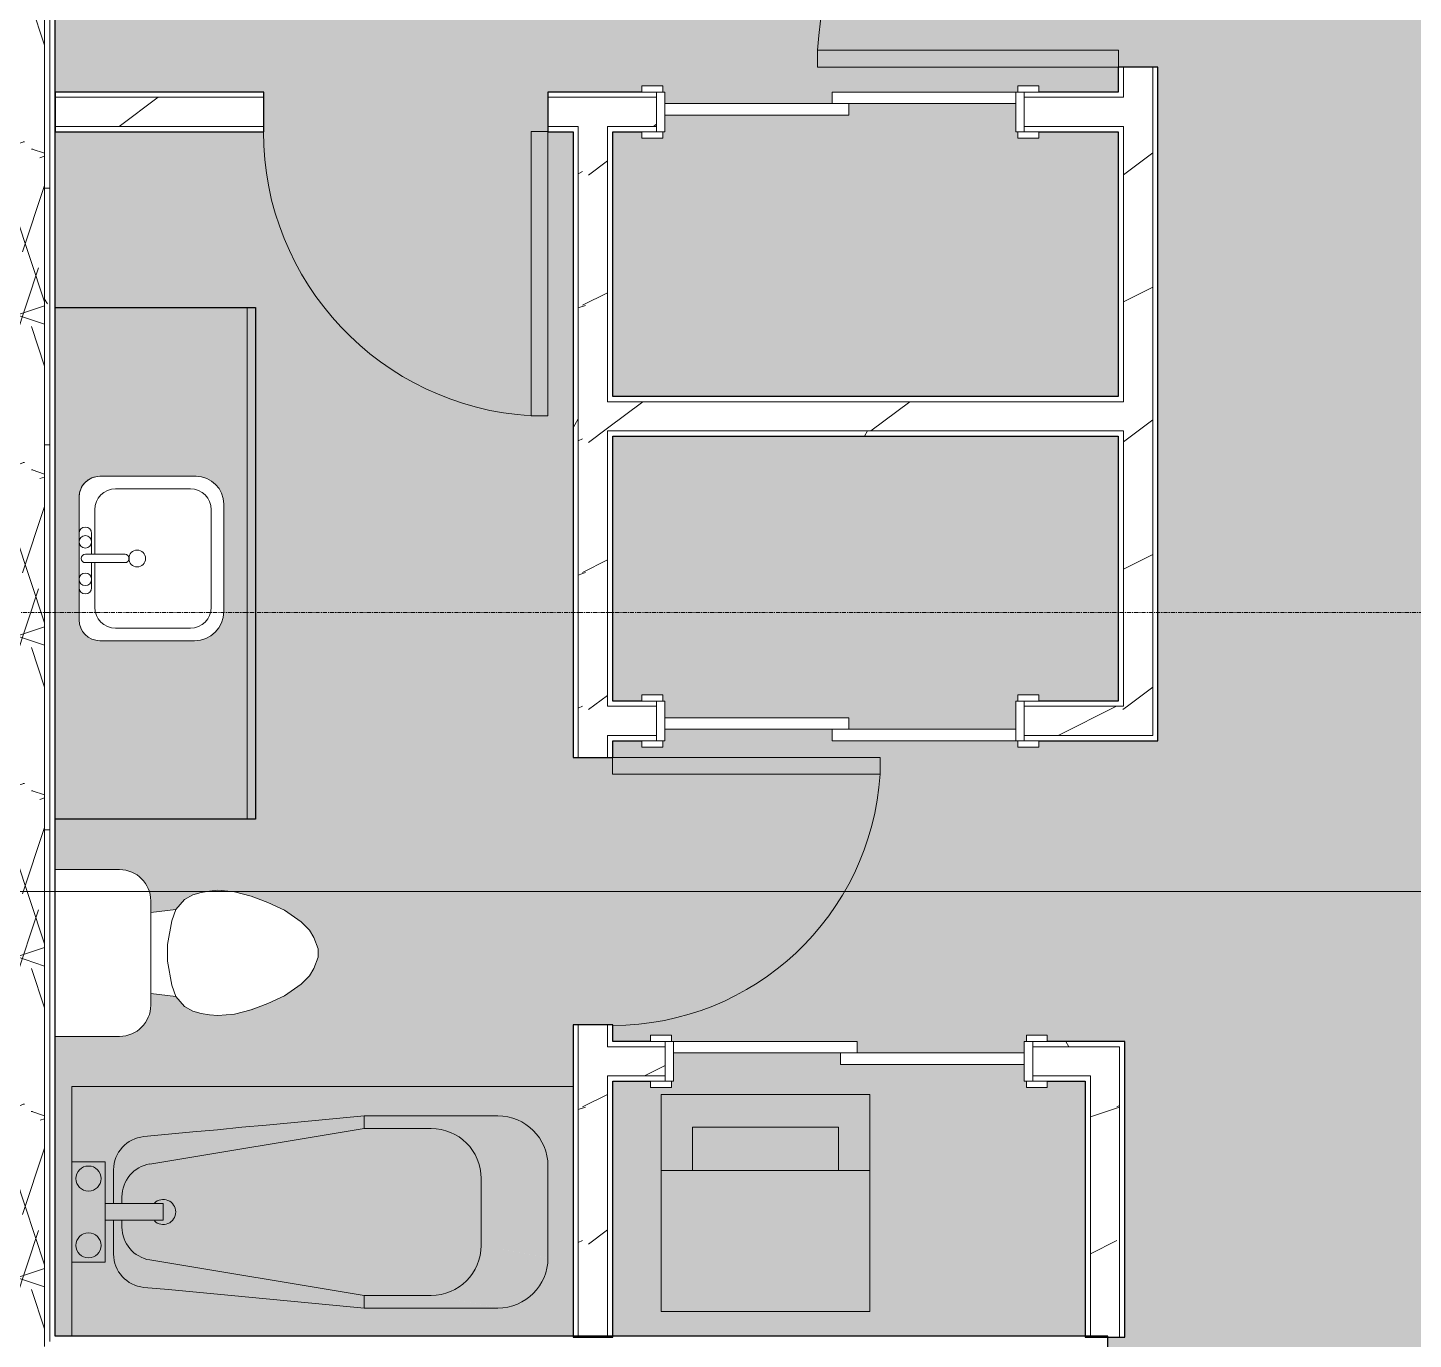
# Model space of a CAD drawing. Header units: inches. Extents: x -4414 to -113, y 9396 to 12816.
# Drawn here: x -3425.4 to -3259.5, y 11781.6 to 11938.6 of the extents above; entities that cross this region are included whole.
import ezdxf

# ---------------------------------------------------------------- set-up
doc = ezdxf.new("R2010")
doc.units = ezdxf.units.IN
doc.header["$MEASUREMENT"] = 0
doc.linetypes.add('Grid Line 1_2_', pattern=[0.875, 0.5, -0.125, 0.125, -0.125])
for name, color, linetype, lineweight in [('0-1', 7, 'Continuous', 5), ('0-2', 7, 'Continuous', 9), ('A-AREA-PATT-4', 41, 'Continuous', 9), ('A-DOOR-1', 7, 'Continuous', 9), ('A-DOOR-2', 90, 'Continuous', 13), ('A-DOOR-FRAM-1', 90, 'Continuous', 13), ('A-WALL', 113, 'Continuous', 9), ('A-WALL-3', 250, 'Continuous', 25), ('A-WALL-4', 7, 'Continuous', 9), ('A-WALL-PATT-1', 8, 'Continuous', 9), ('A-WALL-PATT-2', 7, 'Continuous', 9), ('A-WALL-PATT-3', 111, 'Continuous', 9), ('G-ANNO-SYMB', 111, 'Continuous', 9), ('I-WALL-1', 2, 'Continuous', 25), ('P-SANR-FIXT-1', 7, 'Continuous', 9), ('P-SANR-FIXT-2', 8, 'Continuous', 9), ('P-SANR-FIXT-3', 9, 'Continuous', 9), ('Q-CASE-1', 9, 'Continuous', 9), ('Q-CASE-2', 250, 'Continuous', 25), ('Q-CASE-3', 7, 'Continuous', 9), ('S-GRID-1', 1, 'Grid Line 1_2_', 9)]:
    doc.layers.add(name, color=color, linetype=linetype, lineweight=lineweight)
pattern_1 = [(0, (0, 0), (61.44, 15.36), [2.534, -43.546, 2.534, -43.546, -245.76]), (0, (0, 0), (61.44, 15.36), [-92.16, 2.534, -89.626, 2.534, -43.546, -107.52]), (0, (0, 0), (61.44, 15.36), [-230.4, 2.534, -28.186, 2.534, -74.266]), (120, (23.04, 7.68), (-44.02215, 45.5286), [2.534, -43.546, 2.534, -43.546, -245.76]), (120, (23.04, 7.68), (-44.02215, 45.5286), [-92.16, 2.534, -89.626, 2.534, -43.546, -107.52]), (120, (23.04, 7.68), (-44.02215, 45.5286), [-230.4, 2.534, -28.186, 2.534, -74.266]), (240, (30.72, 38.4), (-17.41785, -60.8886), [2.534, -43.546, 2.534, -43.546, -245.76]), (240, (30.72, 38.4), (-17.41785, -60.8886), [-92.16, 2.534, -89.626, 2.534, -43.546, -107.52]), (240, (30.72, 38.4), (-17.41785, -60.8886), [-230.4, 2.534, -28.186, 2.534, -74.266])]
pattern_2 = [(216.87, (12.795, 31.987), (95.9612857, 63.9749714), [15.994, -143.942]), (206.565, (31.987, 22.391), (-31.986981, -31.986924), [35.763, -35.763]), (198.435, (31.987, 6.397), (-63.974746, -31.987128), [20.231, -80.922])]

# ---------------------------------------------------------------- blocks, each defined once
blk = doc.blocks.new('Single-Flush - 32_ x 84_-1372863-FLOOR PLAN - 2ND FLOOR')
at = {"layer": 'A-DOOR-1'}
blk.add_arc((16, -2.37), 32.07, 180, 266.4241, dxfattribs=at)
at = {"layer": 'A-DOOR-2'}
for p, q in [((14, -2.37), (14, -34.38)), ((16, -2.37), (14, -2.37)), ((16, -2.37), (16, -34.38)), ((16, -34.38), (14, -34.38))]:
    blk.add_line(p, q, dxfattribs=at)
blk = doc.blocks.new('Stacked Washer and Dryer - 26_x25_ - Private-1352637-FLOOR PLAN - 2ND FLOOR')
at = {"layer": 'P-SANR-FIXT-3'}
blk.add_hatch(color=256, dxfattribs=at).paths.add_polyline_path([(26, 12.5), (0, 12.5), (0, -12.5), (26, -12.5), (26, 9.09)], flags=0)
at = {"layer": 'P-SANR-FIXT-1'}
for p, q in [((0, 12.5), (26, 12.5)), ((0, 12.5), (0, -12.5)), ((16.91, 12.5), (16.91, -12.5)), ((26, 12.5), (26, -12.5)), ((16.91, 8.75), (22.09, 8.75)), ((22.09, 8.75), (22.09, -8.75)), ((22.09, -8.75), (16.91, -8.75)), ((26, -12.5), (0, -12.5))]:
    blk.add_line(p, q, dxfattribs=at)
blk = doc.blocks.new('Single-Flush - 36_ x 84_-1372824-FLOOR PLAN - 2ND FLOOR')
at = {"layer": 'A-DOOR-1'}
blk.add_arc((18, -2.37), 36.07, 180, 266.8211, dxfattribs=at)
at = {"layer": 'A-DOOR-2'}
for p, q in [((16, -2.37), (16, -38.39)), ((18, -2.37), (16, -2.37)), ((18, -2.37), (18, -38.39)), ((18, -38.39), (16, -38.39))]:
    blk.add_line(p, q, dxfattribs=at)
blk = doc.blocks.new('Single-Flush - 34_ x 84_-1372834-FLOOR PLAN - 2ND FLOOR')
at = {"layer": 'A-DOOR-1'}
blk.add_arc((17, -2.37), 34.07, 180, 266.6343, dxfattribs=at)
at = {"layer": 'A-DOOR-2'}
for p, q in [((15, -2.37), (15, -36.38)), ((17, -2.37), (15, -2.37)), ((17, -2.37), (17, -36.38)), ((17, -36.38), (15, -36.38))]:
    blk.add_line(p, q, dxfattribs=at)
blk = doc.blocks.new('FOLDING_SLIDING CLOSET - 42_ x 80_-1372875-FLOOR PLAN - 2ND FLOOR')
at = {"layer": 'A-DOOR-1'}
for p, q in [((-23.75, 3.25), (-21.25, 3.25)), ((-23.75, 2.5), (-23.75, 3.25)), ((-21.25, 2.5), (-23.75, 2.5)), ((-21.25, 3.25), (-21.25, 2.5)), ((21.25, 3.25), (23.75, 3.25)), ((21.25, 2.5), (21.25, 3.25)), ((23.75, 2.5), (21.25, 2.5)), ((23.75, 3.25), (23.75, 2.5)), ((-23.75, -2.25), (-21.25, -2.25)), ((-23.75, -3), (-23.75, -2.25)), ((-21.25, -3), (-23.75, -3)), ((-21.25, -2.25), (-21.25, -3)), ((21.25, -2.25), (23.75, -2.25)), ((21.25, -3), (21.25, -2.25)), ((23.75, -3), (21.25, -3)), ((23.75, -2.25), (23.75, -3))]:
    blk.add_line(p, q, dxfattribs=at)
at = {"layer": 'A-DOOR-2'}
for p, q in [((-1, 0.5), (21, 0.5)), ((-1, -0.88), (-1, 0.5)), ((21, 0.5), (21, -0.88)), ((-21, -0.88), (1, -0.88)), ((-21, -2.25), (-21, -0.88)), ((21, -0.88), (-1, -0.88)), ((1, -0.88), (1, -2.25)), ((1, -2.25), (-21, -2.25))]:
    blk.add_line(p, q, dxfattribs=at)
at = {"layer": 'A-DOOR-FRAM-1'}
for p, q in [((-22, 2.5), (-21, 2.5)), ((-22, -2.25), (-22, 2.5)), ((-21, 2.5), (-21, -2.25)), ((21, 2.5), (22, 2.5)), ((21, -2.25), (21, 2.5)), ((22, 2.5), (22, -2.25)), ((-21, -2.25), (-22, -2.25)), ((22, -2.25), (21, -2.25))]:
    blk.add_line(p, q, dxfattribs=at)
blk = doc.blocks.new('M_Sink Vanity-Square - 500 x 440mm-1352614-FLOOR PLAN - 2ND FLOOR')
at = {"layer": 'P-SANR-FIXT-1'}
for p, q in [((7.96, 7.09), (-6.72, 7.09)), ((7.96, 7.09), (-6.72, 7.09)), ((3.62, 7.09), (-2.88, 7.09)), ((0.12, 5.22), (-5.22, 5.22)), ((-2.88, 5.59), (0.12, 5.59)), ((0.12, 6.33), (0.12, 1.59)), ((1.12, 6.33), (1.12, 1.59)), ((1.12, 5.59), (3.62, 5.59)), ((6.46, 5.22), (1.12, 5.22)), ((-9.22, 4.59), (-9.22, -6.73)), ((-9.22, 4.59), (-9.22, -6.73)), ((10.46, -6.91), (10.46, 4.59)), ((10.46, -6.91), (10.46, 4.59)), ((-7.72, 2.72), (-7.72, -6.23)), ((8.96, -6.23), (8.96, 2.72)), ((-5.22, -8.73), (6.46, -8.73)), ((-5.72, -10.23), (7.14, -10.23)), ((-5.72, -10.23), (7.14, -10.23))]:
    blk.add_line(p, q, dxfattribs=at)
for centre, radius, start, end in [((-6.72, 4.59), 2.5, 90, 180), ((-6.72, 4.59), 2.5, 90, 180), ((-2.88, 6.34), 0.75, 90, 270), ((-1.88, 6.34), 0.75, 360, 180), ((0.62, 6.33), 0.5, 360, 180), ((2.62, 6.34), 0.75, 360, 180), ((3.62, 6.34), 0.75, 270, 90), ((7.96, 4.59), 2.5, 0, 90), ((7.96, 4.59), 2.5, 360, 90), ((-5.22, 2.72), 2.5, 90, 180), ((-1.88, 6.34), 0.75, 180, 0), ((2.62, 6.34), 0.75, 180, 360), ((6.46, 2.72), 2.5, 0, 90), ((0.62, 0.13), 1, 360, 180), ((0.62, 0.13), 1, 180, 0), ((0.62, 1.59), 0.5, 180, 0), ((-5.22, -6.23), 2.5, 180, 270), ((6.46, -6.23), 2.5, 270, 0), ((-5.72, -6.73), 3.5, 180, 270), ((-5.72, -6.73), 3.5, 180, 270), ((7.14, -6.91), 3.32, 270, 360), ((7.14, -6.91), 3.32, 270, 0)]:
    blk.add_arc(centre, radius, start, end, dxfattribs=at)
blk = doc.blocks.new('Toilet-Domestic-3D - Toilet-Domestic-3D-1372870-FLOOR PLAN - 2ND FLOOR')
at = {"layer": 'P-SANR-FIXT-1'}
for p, q in [((-1.87, 11.5), (-0.5, 12)), ((-0.5, 12), (0.5, 12)), ((0.5, 12), (1.87, 11.5)), ((-5.13, 8), (-3.74, 10)), ((-3.74, 10), (-2.74, 11)), ((-2.74, 11), (-1.87, 11.5)), ((1.87, 11.5), (2.74, 11)), ((2.74, 11), (3.74, 10)), ((3.74, 10), (5.13, 8)), ((-6.06, 6), (-5.13, 8)), ((5.13, 8), (6.06, 6)), ((-6.79, 4), (-6.06, 6)), ((6.06, 6), (6.79, 4)), ((-7.33, 1.99), (-6.79, 4)), ((6.79, 4), (7.33, 1.99)), ((-7.5, 0), (-7.33, 1.99)), ((7.33, 1.99), (7.5, 0)), ((-7.41, -1), (-7.5, 0)), ((-7.24, -2), (-7.41, -1)), ((7.41, -1), (7.24, -2)), ((7.5, 0), (7.41, -1)), ((-6.97, -3), (-7.24, -2)), ((-6.4, -4), (-6.97, -3)), ((6.97, -3), (6.4, -4)), ((7.24, -2), (6.97, -3)), ((-5.21, -5), (-6.4, -4)), ((6.4, -4), (5.21, -5)), ((-3.84, -5.5), (-5.21, -5)), ((-4.86, -8.02), (-5.21, -5)), ((-1, -6), (-3.84, -5.5)), ((1, -6), (-1, -6)), ((3.84, -5.5), (1, -6)), ((5.21, -5), (3.84, -5.5)), ((4.86, -8.02), (5.21, -5)), ((6.25, -8.02), (-6.25, -8.02)), ((-9.98, -11.75), (-9.98, -19.48)), ((9.98, -19.48), (9.98, -11.75))]:
    blk.add_line(p, q, dxfattribs=at)
for centre, start, end in [((-6.25, -11.75), 90, 180), ((6.25, -11.75), 0, 90)]:
    blk.add_arc(centre, 3.73, start, end, dxfattribs=at)
blk = doc.blocks.new('OD_CW_Base Cabinet - OD_CW_Base Cabinet-V40-FLOOR PLAN - 2ND FLOOR')
at = {"layer": 'Q-CASE-1'}
blk.add_hatch(color=256, dxfattribs=at).paths.add_polyline_path([(61.99, -1), (61.99, 0), (0.74, 0), (0.74, -1), (46.8, -1)], flags=0)
h = blk.add_hatch(color=256, dxfattribs=at)
h.paths.add_polyline_path([(61.99, -1.48), (61.99, -1), (0.74, -1), (0.74, -24), (61.99, -24)], flags=0)
h.paths.add_polyline_path([(40.61, -18.63), (40.53, -19.27), (40.28, -19.88), (39.88, -20.39), (39.36, -20.79), (38.76, -21.04), (38.11, -21.13), (22.78, -21.04), (22.18, -20.79), (21.66, -20.39), (21.26, -19.88), (21.01, -19.27), (20.93, -18.63), (20.93, -7.12), (21.04, -6.26), (21.37, -5.46), (21.9, -4.77), (22.59, -4.25), (23.43, -3.91), (24.25, -3.8), (37.11, -3.8), (38.11, -3.96), (38.86, -4.27), (39.59, -4.83), (40.14, -5.55), (40.49, -6.4), (40.61, -7.3)], flags=0)
at = {"layer": 'Q-CASE-2'}
for p, q in [((0.74, -24), (0.74, 0)), ((0.74, 0), (61.99, 0)), ((61.99, 0), (61.99, -24))]:
    blk.add_line(p, q, dxfattribs=at)
at = {"layer": 'Q-CASE-3'}
for p, q in [((0.74, -1), (0.74, 0)), ((0.74, 0), (61.99, 0)), ((61.99, -1), (0.74, -1)), ((0.74, -24), (0.74, -1)), ((0.74, -1), (61.99, -1)), ((61.99, 0), (61.99, -1)), ((61.99, -1), (61.99, -24))]:
    blk.add_line(p, q, dxfattribs=at)
blk = doc.blocks.new('Bath Tub - Maestro - 60_x30_-V41-FLOOR PLAN - 2ND FLOOR')
at = {"layer": 'P-SANR-FIXT-2'}
for points in [[(0.1, -29.86), (60, -29.86), (60, 0), (0, 0), (0, -9), (4, -9), (4, -14), (5, -14), (5.05, -9.3), (5.21, -8.67), (5.48, -8.06), (5.95, -7.39), (6.27, -7.03), (6.79, -6.62), (7.36, -6.31), (7.98, -6.09), (8.63, -5.97), (35.09, -3.5), (51, -3.5), (52.04, -3.59), (53.05, -3.86), (54, -4.3), (54.86, -4.9), (55.6, -5.64), (56.26, -6.64), (56.64, -7.45), (56.91, -8.46), (57, -9.5), (57, -20.5), (56.8, -22.05), (56.2, -23.5), (55.24, -24.74), (54, -25.7), (52.55, -26.3), (51, -26.5), (34.42, -26.45), (7.98, -23.91), (7.36, -23.69), (6.79, -23.38), (5.95, -22.61), (5.83, -22.49), (5.48, -21.94), (5.21, -21.33), (5.05, -20.7), (5, -19), (5, -16), (4, -16), (4, -21), (0, -21), (0.08, -29.86), (0.09, -29.86)], [(9.35, -9.26), (35, -5), (35, -3.5), (8.63, -5.97), (9.17, -8.44)], [(35.09, -5), (43, -5), (51, -3.5), (35, -3.5), (35, -5)], [(49, -11), (57, -9.5), (56.91, -8.46), (56.64, -7.45), (56.2, -6.5), (55.29, -5.34), (54.86, -4.9), (54, -4.3), (53.05, -3.86), (52.04, -3.59), (51, -3.5), (43, -5), (44.55, -5.2), (46.03, -5.83), (47.28, -6.81), (48.2, -8), (48.8, -9.5), (48.9, -10.25)], [(6, -13.2), (6.27, -11.78), (6.98, -10.59), (8.03, -9.72), (9.35, -9.26), (8.63, -5.97), (7.98, -6.09), (7.36, -6.31), (6.74, -6.66), (5.95, -7.39), (5.72, -7.68), (5.48, -8.06), (5.21, -8.67), (5.05, -9.3), (5.05, -10.13), (5.95, -13.03)], [(35.09, -25), (43, -25), (44.55, -24.8), (46, -24.2), (47.24, -23.24), (48.2, -22), (48.8, -20.5), (49, -19), (49, -11), (48.8, -9.45), (48.12, -7.9), (47.24, -6.76), (46, -5.8), (44.55, -5.2), (43, -5), (35, -5), (9.13, -9.33), (8.03, -9.72), (6.95, -10.62), (6.24, -11.83), (6, -13.2), (6, -14), (10.94, -14), (10.94, -16), (6, -16), (6, -16.8), (6.24, -18.17), (6.98, -19.41), (8.03, -20.28), (9.35, -20.74), (35, -25)], [(57, -20.5), (57, -9.5), (49, -11), (49, -19), (56.8, -20.46)], [(5.05, -16), (10.94, -16), (10.94, -14), (4, -14), (4, -16), (5, -16)], [(8.63, -24.03), (9.35, -20.74), (8.03, -20.28), (6.95, -19.38), (6.24, -18.17), (5.95, -16.97), (5, -20.04), (5.05, -20.7), (5.24, -21.4), (5.72, -22.32), (5.95, -22.61), (6.33, -23.02), (6.79, -23.38), (7.36, -23.69), (8, -23.92)], [(51, -26.5), (52.55, -26.3), (54, -25.7), (55.42, -24.51), (56.24, -23.4), (56.8, -22.05), (57, -20.5), (49, -19), (48.8, -20.55), (48.16, -22.05), (47.24, -23.24), (46, -24.2), (44.55, -24.8), (43, -25), (50.65, -26.43)], [(35, -26.5), (35, -25), (9.35, -20.74), (8.63, -24.03), (34.42, -26.45)], [(47, -26.5), (51, -26.5), (43, -25), (35, -25), (35, -26.5), (46, -26.5)]]:
    blk.add_hatch(color=256, dxfattribs=at).paths.add_polyline_path(points, flags=0)
h = blk.add_hatch(color=256, dxfattribs=at)
h.paths.add_polyline_path([(4, -21), (4, -9), (0, -9), (0, -21), (3.5, -21)], flags=0)
h.paths.add_polyline_path([(2, -20.5), (1.61, -20.45), (1.25, -20.3), (0.94, -20.06), (0.7, -19.75), (0.55, -19.39), (0.5, -19), (0.55, -18.61), (0.7, -18.25), (0.94, -17.94), (1.25, -17.7), (1.61, -17.55), (2, -17.5), (2.39, -17.55), (3.02, -17.91), (3.06, -17.94), (3.3, -18.25), (3.45, -18.61), (3.5, -19), (3.43, -19.44), (3.3, -19.75), (3.06, -20.06), (2.75, -20.3), (2.38, -20.45)], flags=0)
h.paths.add_polyline_path([(2, -12.5), (1.61, -12.45), (1.25, -12.3), (0.94, -12.06), (0.7, -11.75), (0.55, -11.39), (0.5, -11), (0.55, -10.61), (0.7, -10.25), (0.94, -9.94), (1.25, -9.7), (1.61, -9.55), (2, -9.5), (2.39, -9.55), (2.75, -9.7), (3.06, -9.94), (3.3, -10.25), (3.45, -10.61), (3.5, -11), (3.33, -11.67), (3.3, -11.75), (3.06, -12.06), (2.75, -12.3), (2.39, -12.45)], flags=0)
h = blk.add_hatch(color=256, dxfattribs=at)
h.paths.add_polyline_path([(2, -20.5), (2.39, -20.45), (2.75, -20.3), (3.06, -20.06), (3.43, -19.44), (3.45, -19.39), (3.5, -19), (3.45, -18.61), (3.3, -18.25), (3.02, -17.91), (2.75, -17.7), (2.39, -17.55), (2, -17.5), (1.61, -17.55), (1.25, -17.7), (0.94, -17.94), (0.7, -18.25), (0.55, -18.61), (0.5, -19), (0.55, -19.39), (0.7, -19.75), (0.94, -20.06), (1.25, -20.3), (1.61, -20.45)], flags=0)
h.paths.add_polyline_path([(2, -12.5), (2.39, -12.45), (2.75, -12.3), (3.06, -12.06), (3.33, -11.67), (3.45, -11.39), (3.5, -11), (3.45, -10.61), (3.3, -10.25), (3.06, -9.94), (2.75, -9.7), (2.39, -9.55), (2, -9.5), (1.61, -9.55), (1.25, -9.7), (0.94, -9.94), (0.7, -10.25), (0.55, -10.61), (0.5, -11), (0.55, -11.39), (0.7, -11.75), (0.94, -12.06), (1.25, -12.3), (1.61, -12.45)], flags=0)
h = blk.add_hatch(color=256, dxfattribs=at)
h.paths.add_polyline_path([(5, -20.04), (6, -16.8), (5.95, -16), (5, -16), (5, -19.61)], flags=0)
h.paths.add_polyline_path([(5.21, -14), (6, -14), (5.92, -12.94), (5, -9.96), (5.05, -14)], flags=0)
at = {"layer": 'P-SANR-FIXT-1'}
for p, q in [((60, 0), (0, 0)), ((0, 0), (0, -9)), ((35, -3.5), (51, -3.5)), ((35, -5), (35, -3.5)), ((35, -5), (9.35, -9.26)), ((43, -5), (35, -5)), ((4, -9), (0, -9)), ((0, -9), (0, -21)), ((4, -14), (4, -9)), ((57, -9.5), (57, -20.5)), ((5, -14), (5, -9.96)), ((49, -19), (49, -11)), ((6, -13.2), (6, -14)), ((4, -16), (4, -14)), ((4, -14), (10.94, -14)), ((10.94, -16), (10.94, -14)), ((4, -21), (4, -16)), ((10.94, -16), (4, -16)), ((5, -20.04), (5, -16)), ((6, -16), (6, -16.8)), ((0, -21), (0, -29.87)), ((0, -21), (4, -21)), ((9.35, -20.74), (35, -25)), ((35, -25), (35, -26.5)), ((35, -25), (43, -25)), ((51, -26.5), (35, -26.5))]:
    blk.add_line(p, q, dxfattribs=at)
at = {"layer": 'P-SANR-FIXT-1', "flags": 128}
for points in [[(8.63, -5.97), (11.56, -5.7), (14.49, -5.42), (17.42, -5.15), (20.35, -4.87), (23.28, -4.6), (26.21, -4.32), (29.14, -4.05), (32.07, -3.77), (35, -3.5)], [(35, -26.5), (32.07, -26.23), (29.14, -25.95), (26.21, -25.68), (23.28, -25.4), (20.35, -25.13), (17.42, -24.85), (14.49, -24.58), (11.56, -24.3), (8.63, -24.03)]]:
    blk.add_lwpolyline(points, dxfattribs=at)
at = {"layer": 'P-SANR-FIXT-1'}
for centre, radius, start, end in [((51, -9.5), 6, 0, 90), ((9, -9.96), 4, 95.3558, 180), ((43, -11), 6, 360, 90), ((2, -11), 1.5, 0, 180), ((10, -13.2), 4, 99.4223, 180), ((2, -11), 1.5, 180, 360), ((10.94, -15), 1.5, 0, 135), ((10.94, -15), 1.5, 225, 360), ((2, -19), 1.5, 0, 180), ((10, -16.8), 4, 180, 260.5777), ((2, -19), 1.5, 180, 360), ((43, -19), 6, 270, 0), ((9, -20.04), 4, 180, 264.6442), ((51, -20.5), 6, 270, 0)]:
    blk.add_arc(centre, radius, start, end, dxfattribs=at)
blk = doc.blocks.new('FOLDING_SLIDING CLOSET - 42_ x 80_-1372874-FLOOR PLAN - 2ND FLOOR')
at = {"layer": 'A-DOOR-1'}
for p, q in [((-21.25, 3), (-23.75, 3)), ((-23.75, 3), (-23.75, 2.25)), ((-23.75, 2.25), (-21.25, 2.25)), ((-21.25, 2.25), (-21.25, 3)), ((23.75, 3), (21.25, 3)), ((21.25, 3), (21.25, 2.25)), ((21.25, 2.25), (23.75, 2.25)), ((23.75, 2.25), (23.75, 3)), ((-21.25, -2.5), (-23.75, -2.5)), ((-23.75, -2.5), (-23.75, -3.25)), ((-23.75, -3.25), (-21.25, -3.25)), ((-21.25, -3.25), (-21.25, -2.5)), ((23.75, -2.5), (21.25, -2.5)), ((21.25, -2.5), (21.25, -3.25)), ((21.25, -3.25), (23.75, -3.25)), ((23.75, -3.25), (23.75, -2.5))]:
    blk.add_line(p, q, dxfattribs=at)
at = {"layer": 'A-DOOR-2'}
for p, q in [((1, 2.25), (-21, 2.25)), ((-21, 2.25), (-21, 0.88)), ((1, 0.88), (1, 2.25)), ((-21, 0.88), (1, 0.88)), ((21, 0.88), (-1, 0.88)), ((-1, 0.88), (-1, -0.5)), ((21, -0.5), (21, 0.88)), ((-1, -0.5), (21, -0.5))]:
    blk.add_line(p, q, dxfattribs=at)
at = {"layer": 'A-DOOR-FRAM-1'}
for p, q in [((-21, 2.25), (-22, 2.25)), ((-22, 2.25), (-22, -2.5)), ((-21, -2.5), (-21, 2.25)), ((21, 2.25), (21, -2.5)), ((22, 2.25), (21, 2.25)), ((22, -2.5), (22, 2.25)), ((-22, -2.5), (-21, -2.5)), ((21, -2.5), (22, -2.5))]:
    blk.add_line(p, q, dxfattribs=at)
blk = doc.blocks.new('1750 Ox - Unit Layouts_rvt-1-FLOOR PLAN - 2ND FLOOR')
at = {"layer": 'A-WALL-PATT-1'}
h = blk.add_hatch(dxfattribs=at)
h.set_pattern_fill('FP_1', color=256, style=0, pattern_type=2)
h.set_pattern_definition(pattern_2)
h.paths.add_polyline_path([(-3294.22, 11857.38), (-3290.72, 11857.38), (-3290.72, 11933.9), (-3294.22, 11933.9), (-3294.22, 11858)], flags=0)
h.paths.add_polyline_path([(-3294.22, 11969.9), (-3290.72, 11969.9), (-3290.77, 12120.02), (-3294.22, 12120.02), (-3294.22, 12031.27)], flags=0)
h = blk.add_hatch(dxfattribs=at)
h.set_pattern_fill('FP_1', color=256, style=0, pattern_type=2)
h.set_pattern_definition(pattern_2)
h.paths.add_polyline_path([(-3355.37, 11926.78), (-3350.12, 11926.78), (-3350.12, 11930.28), (-3363.12, 11930.28), (-3363.12, 11926.78), (-3356, 11926.78)], flags=0)
h.paths.add_polyline_path([(-3294.85, 11926.78), (-3294.22, 11926.78), (-3294.22, 11930.28), (-3306.12, 11930.28), (-3306.12, 11926.78)], flags=0)
h.paths.add_polyline_path([(-3399.12, 11926.78), (-3397.12, 11926.78), (-3397.12, 11930.28), (-3422.12, 11930.28), (-3422.12, 11926.78), (-3399.61, 11926.78)], flags=0)
h = blk.add_hatch(dxfattribs=at)
h.set_pattern_fill('FP_1', color=256, style=0, pattern_type=2)
h.set_pattern_definition(pattern_2)
h.paths.add_polyline_path([(-3359.5, 11781.85), (-3356, 11781.85), (-3356, 11819.25), (-3359.5, 11819.25), (-3359.5, 11783.69)], flags=0)
h.paths.add_polyline_path([(-3356, 11851.25), (-3356, 11926.78), (-3359.5, 11926.78), (-3359.5, 11851.25)], flags=0)
h = blk.add_hatch(dxfattribs=at)
h.set_pattern_fill('FP_1', color=256, style=0, pattern_type=2)
h.set_pattern_definition(pattern_2)
h.paths.add_polyline_path([(-3294.22, 11890.33), (-3294.22, 11893.83), (-3356, 11893.83), (-3356, 11890.33), (-3294.53, 11890.33)], flags=0)
h = blk.add_hatch(dxfattribs=at)
h.set_pattern_fill('FP_1', color=256, style=0, pattern_type=2)
h.set_pattern_definition(pattern_2)
h.paths.add_polyline_path([(-3356, 11853.88), (-3350.12, 11853.88), (-3350.12, 11857.38), (-3356, 11857.3)], flags=0)
h.paths.add_polyline_path([(-3290.72, 11853.88), (-3290.72, 11857.38), (-3306.12, 11857.38), (-3306.12, 11853.88), (-3294.22, 11853.88)], flags=0)
h = blk.add_hatch(dxfattribs=at)
h.set_pattern_fill('FP_1', color=256, style=0, pattern_type=2)
h.set_pattern_definition(pattern_2)
h.paths.add_polyline_path([(-3356, 11813.13), (-3349.1, 11813.13), (-3349.1, 11816.63), (-3356, 11816.57), (-3356, 11815.98)], flags=0)
h.paths.add_polyline_path([(-3298.19, 11813.13), (-3298.19, 11816.63), (-3305.1, 11816.63), (-3305.1, 11813.13), (-3298.82, 11813.13)], flags=0)
h = blk.add_hatch(dxfattribs=at)
h.set_pattern_fill('FP_1', color=256, style=0, pattern_type=2)
h.set_pattern_definition(pattern_2)
h.paths.add_polyline_path([(-3294.69, 11781.85), (-3294.69, 11816.63), (-3298.19, 11816.63), (-3298.19, 11781.85), (-3297.37, 11781.85)], flags=0)
at = {"layer": 'A-WALL-PATT-2'}
h = blk.add_hatch(dxfattribs=at)
h.set_pattern_fill('FP_2', color=256, style=0, pattern_type=2)
h.set_pattern_definition(pattern_1)
h.paths.add_polyline_path([(-3290.72, 11853.88), (-3290.1, 11853.88), (-3290.1, 11933.9), (-3290.72, 11933.9), (-3290.72, 11857.38)], flags=0)
h.paths.add_polyline_path([(-3290.1, 11969.9), (-3290.1, 12120.02), (-3290.72, 12120.02), (-3290.72, 11969.9), (-3290.54, 11969.9)], flags=0)
h = blk.add_hatch(dxfattribs=at)
h.set_pattern_fill('FP_2', color=256, style=0, pattern_type=2)
h.set_pattern_definition(pattern_1)
h.paths.add_polyline_path([(-3359.5, 11781.99), (-3359.5, 11819.25), (-3360.12, 11819.25), (-3360.12, 11781.99), (-3359.5, 11781.99)], flags=0)
h.paths.add_polyline_path([(-3359.5, 11851.25), (-3359.5, 11926.15), (-3360.12, 11926.15), (-3360.12, 11851.25)], flags=0)
h = blk.add_hatch(dxfattribs=at)
h.set_pattern_fill('FP_2', color=256, style=0, pattern_type=2)
h.set_pattern_definition(pattern_1)
h.paths.add_polyline_path([(-3355.37, 11889.7), (-3294.85, 11889.7), (-3294.85, 11890.33), (-3355.37, 11890.33)], flags=0)
h = blk.add_hatch(dxfattribs=at)
h.set_pattern_fill('FP_2', color=256, style=0, pattern_type=2)
h.set_pattern_definition(pattern_1)
h.paths.add_polyline_path([(-3350.85, 11816.63), (-3349.1, 11816.63), (-3349.1, 11817.25), (-3355.37, 11817.25), (-3355.37, 11816.63)], flags=0)
h.paths.add_polyline_path([(-3294.69, 11816.63), (-3294.7, 11817.25), (-3305.1, 11817.25), (-3305.1, 11816.63), (-3298.19, 11816.63)], flags=0)
at = {"layer": 'A-WALL-3'}
for p, q in [((-3294.85, 11933.9), (-3294.85, 11930.9)), ((-3290.1, 11933.9), (-3294.85, 11933.9)), ((-3290.1, 11858), (-3290.1, 11933.9)), ((-3397.12, 11930.9), (-3422.12, 11930.9)), ((-3422.12, 11930.9), (-3422.12, 11926.15)), ((-3397.12, 11926.15), (-3397.12, 11930.9)), ((-3351.87, 11930.9), (-3363.12, 11930.9)), ((-3363.12, 11930.9), (-3363.12, 11926.15)), ((-3294.85, 11930.9), (-3304.37, 11930.9)), ((-3422.12, 11926.15), (-3397.12, 11926.15)), ((-3363.12, 11926.15), (-3360.12, 11926.15)), ((-3360.12, 11926.15), (-3360.12, 11851.25)), ((-3355.37, 11894.45), (-3355.37, 11926.15)), ((-3355.37, 11926.15), (-3351.87, 11926.15)), ((-3304.37, 11926.15), (-3294.85, 11926.15)), ((-3294.85, 11926.15), (-3294.85, 11894.45)), ((-3294.85, 11894.45), (-3355.37, 11894.45)), ((-3355.37, 11858), (-3355.37, 11889.7)), ((-3355.37, 11889.7), (-3294.85, 11889.7)), ((-3294.85, 11889.7), (-3294.85, 11858)), ((-3351.87, 11858), (-3355.37, 11858)), ((-3294.85, 11858), (-3304.37, 11858)), ((-3290.1, 11853.88), (-3290.1, 11858)), ((-3355.37, 11853.25), (-3351.87, 11853.25)), ((-3355.37, 11851.25), (-3355.37, 11853.25)), ((-3304.37, 11853.25), (-3290.1, 11853.25)), ((-3290.1, 11853.25), (-3290.1, 11853.88)), ((-3360.12, 11851.25), (-3355.37, 11851.25)), ((-3355.37, 11819.25), (-3360.12, 11819.25)), ((-3360.12, 11819.25), (-3360.12, 11781.85)), ((-3355.37, 11817.25), (-3355.37, 11819.25)), ((-3350.85, 11817.25), (-3355.37, 11817.25)), ((-3298.82, 11817.25), (-3303.35, 11817.25)), ((-3294.69, 11817.25), (-3298.82, 11817.25)), ((-3294.07, 11817.25), (-3294.69, 11817.25)), ((-3294.07, 11781.85), (-3294.07, 11817.25)), ((-3355.37, 11781.85), (-3355.37, 11812.5)), ((-3355.37, 11812.5), (-3350.85, 11812.5)), ((-3303.35, 11812.5), (-3298.82, 11812.5)), ((-3298.82, 11812.5), (-3298.82, 11781.85)), ((-3360.12, 11781.85), (-3355.37, 11781.85)), ((-3298.82, 11781.85), (-3294.07, 11781.85))]:
    blk.add_line(p, q, dxfattribs=at)
at = {"layer": 'A-WALL-4'}
for p, q in [((-3294.22, 11930.28), (-3294.22, 11933.9)), ((-3290.72, 11858), (-3290.72, 11933.9)), ((-3422.12, 11930.28), (-3397.12, 11930.28)), ((-3363.12, 11930.28), (-3350.12, 11930.28)), ((-3306.12, 11930.28), (-3294.85, 11930.28)), ((-3294.22, 11930.28), (-3294.85, 11930.28)), ((-3422.12, 11926.78), (-3397.12, 11926.78)), ((-3363.12, 11926.78), (-3359.5, 11926.78)), ((-3359.5, 11926.15), (-3359.5, 11926.78)), ((-3359.5, 11926.15), (-3359.5, 11851.25)), ((-3356, 11926.15), (-3356, 11926.78)), ((-3356, 11926.78), (-3350.12, 11926.78)), ((-3356, 11926.15), (-3356, 11893.83)), ((-3306.12, 11926.78), (-3294.85, 11926.78)), ((-3294.22, 11926.78), (-3294.85, 11926.78)), ((-3294.22, 11893.83), (-3294.22, 11926.78)), ((-3356, 11893.83), (-3355.37, 11893.83)), ((-3355.37, 11893.83), (-3294.85, 11893.83)), ((-3294.22, 11893.83), (-3294.85, 11893.83)), ((-3356, 11890.33), (-3356, 11857.38)), ((-3356, 11890.33), (-3355.37, 11890.33)), ((-3355.37, 11890.33), (-3294.85, 11890.33)), ((-3294.22, 11890.33), (-3294.85, 11890.33)), ((-3294.22, 11858), (-3294.22, 11890.33)), ((-3356, 11857.38), (-3355.37, 11857.38)), ((-3350.12, 11857.38), (-3355.37, 11857.38)), ((-3294.22, 11857.38), (-3306.12, 11857.38)), ((-3294.22, 11858), (-3294.22, 11857.38)), ((-3290.72, 11858), (-3290.72, 11857.38)), ((-3290.72, 11857.38), (-3290.72, 11853.88)), ((-3356, 11853.88), (-3355.37, 11853.88)), ((-3356, 11853.88), (-3356, 11851.25)), ((-3350.12, 11853.88), (-3355.37, 11853.88)), ((-3290.72, 11853.88), (-3306.12, 11853.88)), ((-3359.5, 11819.25), (-3359.5, 11781.85)), ((-3356, 11819.25), (-3356, 11816.63)), ((-3356, 11816.63), (-3355.37, 11816.63)), ((-3349.1, 11816.63), (-3355.37, 11816.63)), ((-3298.82, 11816.63), (-3305.1, 11816.63)), ((-3298.82, 11816.63), (-3298.19, 11816.63)), ((-3298.19, 11816.63), (-3294.69, 11816.63)), ((-3294.69, 11816.63), (-3294.69, 11781.85)), ((-3356, 11813.13), (-3356, 11781.85)), ((-3356, 11813.13), (-3355.37, 11813.13)), ((-3349.1, 11813.13), (-3355.37, 11813.13)), ((-3298.82, 11813.13), (-3305.1, 11813.13)), ((-3298.82, 11813.13), (-3298.19, 11813.13)), ((-3298.19, 11813.13), (-3298.19, 11781.85))]:
    blk.add_line(p, q, dxfattribs=at)
at = {"layer": '0-2'}
for name, p, rotation in [('Single-Flush - 36_ x 84_-1372824-FLOOR PLAN - 2ND FLOOR', (-3292.47, 11951.9), 270.0000000000029), ('FOLDING_SLIDING CLOSET - 42_ x 80_-1372875-FLOOR PLAN - 2ND FLOOR', (-3328.12, 11928.65), 180), ('OD_CW_Base Cabinet - OD_CW_Base Cabinet-V40-FLOOR PLAN - 2ND FLOOR', (-3398.12, 11905.84), 270.0000000000006), ('M_Sink Vanity-Square - 500 x 440mm-1352614-FLOOR PLAN - 2ND FLOOR', (-3412.16, 11874.45), 89.99999999999758), ('FOLDING_SLIDING CLOSET - 42_ x 80_-1372874-FLOOR PLAN - 2ND FLOOR', (-3328.12, 11855.5), 180), ('Single-Flush - 32_ x 84_-1372863-FLOOR PLAN - 2ND FLOOR', (-3357.75, 11835.25), 89.99999999999972), ('Toilet-Domestic-3D - Toilet-Domestic-3D-1372870-FLOOR PLAN - 2ND FLOOR', (-3402.65, 11827.85), 269.9999999999967), ('Stacked Washer and Dryer - 26_x25_ - Private-1352637-FLOOR PLAN - 2ND FLOOR', (-3337.08, 11784.92), 90.00000000000522)]:
    blk.add_blockref(name, p, dxfattribs=dict(at, rotation=rotation))
for name, p in [('Single-Flush - 34_ x 84_-1372834-FLOOR PLAN - 2ND FLOOR', (-3380.12, 11928.53)), ('FOLDING_SLIDING CLOSET - 42_ x 80_-1372874-FLOOR PLAN - 2ND FLOOR', (-3327.1, 11815)), ('Bath Tub - Maestro - 60_x30_-V41-FLOOR PLAN - 2ND FLOOR', (-3420.12, 11811.85))]:
    blk.add_blockref(name, p, dxfattribs=at)

msp = doc.modelspace()

# ---------------------------------------------------------------- hatches: boundary and pattern name
at = {"layer": 'A-AREA-PATT-4'}
h = msp.add_hatch(color=256, dxfattribs=at)
h.paths.add_polyline_path([(-3283.027345, 11718.989396), (-3257.123737, 11719.051896), (-3257.123737, 11720.989396), (-3255.123737, 11720.989396), (-3255.123737, 11721.989396), (-3198.318601, 11721.989396), (-3198.318601, 11723.854388), (-3234.068601, 11723.854388), (-3234.068601, 11753.854388), (-3198.318601, 11753.854388), (-3198.318601, 11745.854388), (-3162.068601, 11745.854388), (-3162.068601, 11760.384559), (-3162.443601, 11760.384559), (-3162.443601, 11784.384559), (-3162.068601, 11784.384559), (-3162.068601, 11815.479388), (-3220.068601, 11815.479388), (-3220.12185, 11813.997988), (-3220.265451, 11813.854388), (-3221.161533, 11813.833306), (-3221.161533, 11813.604388), (-3223.784707, 11813.604388), (-3223.784707, 11813.354388), (-3224.375258, 11813.354388), (-3224.375258, 11813.604388), (-3224.96581, 11813.604388), (-3224.96581, 11813.354388), (-3225.556361, 11813.354388), (-3225.556361, 11813.604388), (-3226.146912, 11813.604388), (-3226.146912, 11813.354388), (-3226.737463, 11813.354388), (-3226.737463, 11813.604388), (-3227.328014, 11813.604388), (-3227.328014, 11813.354388), (-3227.918565, 11813.354388), (-3227.918565, 11813.604388), (-3237.40792, 11813.604388), (-3237.40792, 11813.354388), (-3239.112694, 11813.354388), (-3239.112694, 11813.604388), (-3242.975655, 11813.604388), (-3242.975655, 11813.854388), (-3243.87175, 11813.854388), (-3244.068601, 11814.051238), (-3244.068601, 11815.479388), (-3251.620053, 11815.479388), (-3251.620053, 11851.479388), (-3234.722284, 11851.479388), (-3234.722284, 11862.386458), (-3218.222284, 11862.386458), (-3218.222284, 11851.479388), (-3210.722284, 11851.479388), (-3210.722284, 11862.386458), (-3194.222284, 11862.386458), (-3194.222284, 11851.479388), (-3186.722284, 11851.479388), (-3186.722284, 11862.386458), (-3170.222284, 11862.386458), (-3170.222284, 11851.479388), (-3140.123737, 11851.479388), (-3140.123737, 11993.09412), (-3154.248737, 11993.09412), (-3154.248737, 12011.09412), (-3150.248737, 12011.09412), (-3150.248737, 12047.09412), (-3154.248737, 12047.09412), (-3154.248737, 12065.09412), (-3140.123737, 12065.09412), (-3140.123737, 12115.901896), (-3252.511237, 12115.901896), (-3252.511237, 12119.276896), (-3290.098737, 12119.276896), (-3290.098737, 11969.904388), (-3294.848737, 11969.904388), (-3294.848737, 12081.439396), (-3297.498737, 12081.439396), (-3297.498737, 12086.189396), (-3294.848737, 12086.189396), (-3294.848737, 12115.901896), (-3296.648737, 12115.901896), (-3296.648737, 12091.464396), (-3297.758572, 12091.464396), (-3297.836237, 12090.964396), (-3298.288902, 12090.964396), (-3298.288902, 12091.464396), (-3314.834032, 12091.464396), (-3314.898737, 12090.964396), (-3314.963441, 12090.964396), (-3314.963441, 12091.464396), (-3324.648737, 12091.464396), (-3324.648737, 12115.901896), (-3329.123737, 12115.901896), (-3329.123737, 12086.189396), (-3327.498737, 12086.189396), (-3327.498737, 12081.439396), (-3333.873737, 12081.439396), (-3333.873737, 12115.901896), (-3422.123737, 12115.901896), (-3422.123737, 11930.904388), (-3397.123737, 11930.904388), (-3397.123737, 11926.154388), (-3422.123737, 11926.154388), (-3422.123737, 11905.104388), (-3398.123737, 11905.104388), (-3398.123737, 11843.854388), (-3422.123737, 11843.854388), (-3422.123737, 11837.830609), (-3414.397515, 11837.830609), (-3413.433098, 11837.703641), (-3412.534404, 11837.33139), (-3411.762679, 11836.739224), (-3411.170513, 11835.967498), (-3410.798262, 11835.068805), (-3410.671294, 11833.476167), (-3410.671294, 11832.716051), (-3407.647515, 11833.063767), (-3406.647515, 11834.255521), (-3405.647515, 11834.822285), (-3404.137995, 11835.180076), (-3402.647515, 11835.354388), (-3400.655126, 11835.180076), (-3398.123737, 11834.451499), (-3396.647515, 11833.914198), (-3394.647515, 11832.981583), (-3392.647515, 11831.594152), (-3391.647515, 11830.594152), (-3391.147515, 11829.728126), (-3390.647515, 11828.354388), (-3390.647515, 11827.354388), (-3391.147515, 11825.980649), (-3391.647515, 11825.114624), (-3392.647515, 11824.114624), (-3394.647515, 11822.727193), (-3396.647515, 11821.794577), (-3399.605345, 11820.809987), (-3400.655126, 11820.528699), (-3402.647515, 11820.354388), (-3404.137995, 11820.528699), (-3404.647515, 11820.618541), (-3405.647515, 11820.886491), (-3406.647515, 11821.453254), (-3407.647515, 11822.645008), (-3410.671294, 11822.992725), (-3410.671294, 11821.604388), (-3410.798262, 11820.639971), (-3411.170513, 11819.741277), (-3411.762679, 11818.969551), (-3412.534404, 11818.377385), (-3413.433098, 11818.005134), (-3414.397515, 11817.878166), (-3422.123737, 11817.878166), (-3422.123737, 11781.989396), (-3420.123737, 11781.989396), (-3420.123737, 11811.854388), (-3360.123737, 11811.854388), (-3360.123737, 11819.254388), (-3355.373737, 11819.254388), (-3355.373737, 11817.254388), (-3350.846169, 11817.254388), (-3350.846169, 11818.004388), (-3348.346169, 11818.004388), (-3348.346169, 11817.254388), (-3326.096169, 11817.254388), (-3326.096169, 11815.879388), (-3306.096169, 11815.879388), (-3306.096169, 11817.254388), (-3305.846169, 11817.254388), (-3305.846169, 11818.004388), (-3303.346169, 11818.004388), (-3303.346169, 11817.254388), (-3294.068601, 11817.254388), (-3294.068601, 11781.854388), (-3296.123737, 11781.854388), (-3296.123737, 11721.989396), (-3295.123737, 11721.989396), (-3295.123737, 11720.989396), (-3293.123737, 11720.989396), (-3293.123737, 11719.051896), (-3291.373737, 11718.989396)], flags=0)
h.paths.add_polyline_path([(-3292.107343, 11720.989396), (-3293.123737, 11720.989396), (-3293.123737, 11756.989396), (-3291.373737, 11756.989396), (-3291.373737, 11720.989396), (-3291.852903, 11720.989396)], flags=0)
h.paths.add_polyline_path([(-3349.578868, 11781.989396), (-3298.818601, 11781.989396), (-3298.818601, 11812.504388), (-3303.346169, 11812.504388), (-3303.346169, 11811.754388), (-3305.846169, 11811.754388), (-3305.846169, 11812.504388), (-3306.096169, 11812.504388), (-3306.096169, 11814.504388), (-3328.096169, 11814.504388), (-3328.096169, 11815.879388), (-3348.096169, 11815.879388), (-3348.096169, 11812.504388), (-3348.346169, 11812.504388), (-3348.346169, 11811.754388), (-3350.846169, 11811.754388), (-3350.846169, 11812.504388), (-3355.373737, 11812.504388), (-3355.373737, 11781.989396)], flags=0)
h.paths.add_polyline_path([(-3324.578868, 11784.920098), (-3349.578868, 11784.920098), (-3349.578868, 11810.920098), (-3324.578868, 11810.920098), (-3324.578868, 11791.420098)], flags=0)
h.paths.add_polyline_path([(-3355.373737, 11851.254388), (-3360.123737, 11851.254388), (-3360.123737, 11926.154388), (-3363.123737, 11926.154388), (-3363.123737, 11930.904388), (-3351.873737, 11930.904388), (-3351.873737, 11931.654388), (-3349.373737, 11931.654388), (-3349.373737, 11930.904388), (-3349.123737, 11930.904388), (-3349.123737, 11929.529388), (-3329.123737, 11929.529388), (-3329.123737, 11930.904388), (-3306.873737, 11930.904388), (-3306.873737, 11931.654388), (-3304.373737, 11931.654388), (-3304.373737, 11930.904388), (-3294.848737, 11930.904388), (-3294.848737, 11933.904388), (-3290.098737, 11933.904388), (-3290.098737, 11853.254388), (-3304.373737, 11853.254388), (-3304.373737, 11852.504388), (-3306.873737, 11852.504388), (-3306.873737, 11853.254388), (-3329.123737, 11853.254388), (-3329.123737, 11854.629388), (-3349.123737, 11854.629388), (-3349.123737, 11853.254388), (-3349.373737, 11853.254388), (-3349.373737, 11852.504388), (-3351.873737, 11852.504388), (-3351.873737, 11853.254388), (-3355.373737, 11853.254388), (-3355.373737, 11852.504388)], flags=0)
h.paths.add_polyline_path([(-3324.721121, 11854.629388), (-3307.123737, 11854.629388), (-3307.123737, 11858.004388), (-3306.873737, 11858.004388), (-3306.873737, 11858.754388), (-3304.373737, 11858.754388), (-3304.373737, 11858.004388), (-3294.848737, 11858.004388), (-3294.848737, 11889.704388), (-3355.373737, 11889.704388), (-3355.373737, 11858.004388), (-3351.873737, 11858.004388), (-3351.873737, 11858.754388), (-3349.373737, 11858.754388), (-3349.373737, 11858.004388), (-3349.123737, 11858.004388), (-3349.123737, 11856.004388), (-3327.123737, 11856.004388), (-3327.123737, 11854.629388)], flags=0)
h.paths.add_polyline_path([(-3349.373737, 11894.454388), (-3294.848737, 11894.454388), (-3294.848737, 11926.154388), (-3304.373737, 11926.154388), (-3304.373737, 11925.404388), (-3306.873737, 11925.404388), (-3306.873737, 11926.154388), (-3307.123737, 11926.154388), (-3307.123737, 11929.529388), (-3327.123737, 11929.529388), (-3327.123737, 11928.154388), (-3349.123737, 11928.154388), (-3349.123737, 11926.154388), (-3349.373737, 11926.154388), (-3349.373737, 11925.404388), (-3351.873737, 11925.404388), (-3351.873737, 11926.154388), (-3355.373737, 11926.154388), (-3355.373737, 11894.454388), (-3350.123737, 11894.454388)], flags=0)
h.paths.add_polyline_path([(-3163.923737, 11943.541143), (-3211.923737, 11943.541143), (-3211.923737, 11978.541143), (-3205.923737, 11978.541143), (-3205.923737, 11979.541143), (-3169.923737, 11979.541143), (-3169.923737, 11978.541143), (-3163.923737, 11978.541143), (-3163.923737, 11945.153171)], flags=0)
h.paths.add_polyline_path([(-3402.078868, 11951.100065), (-3420.078868, 11951.100065), (-3420.078868, 11969.100065), (-3402.078868, 11969.100065)], flags=0)
h.paths.add_polyline_path([(-3420.578868, 11973.100065), (-3420.578868, 12051.100065), (-3340.578868, 12051.100065), (-3340.578868, 11973.100065), (-3420.078868, 11973.100065)], flags=0)
h.paths.add_polyline_path([(-3216.248737, 11990.604388), (-3251.248737, 11990.604388), (-3251.248737, 12074.604388), (-3216.248737, 12074.604388), (-3216.248737, 12068.604388), (-3215.248737, 12068.604388), (-3215.248737, 11996.604388), (-3216.248737, 11996.604388)], flags=0)
h.paths.add_polyline_path([(-3195.593845, 11999.604388), (-3200.248737, 11999.604388), (-3200.248737, 12059.604388), (-3170.248737, 12059.604388), (-3170.248737, 11999.604388), (-3194.422906, 11999.604388)], flags=0)
h.paths.add_polyline_path([(-3402.078868, 12053.031903), (-3420.078868, 12053.031903), (-3420.078868, 12071.031903), (-3402.078868, 12071.031903)], flags=0)
at = {"layer": 'A-WALL-PATT-3'}
h = msp.add_hatch(dxfattribs=at)
h.set_pattern_fill('FP_3', color=256, style=0, pattern_type=2)
h.set_pattern_definition([(161.57, (0.96, 0.96), (-7.6802237, -0.0009796), [0, -54.643, 6.067, 0]), (18.43, (-0.96, 0.96), (-7.6802237, 0.0009796), [0, -54.643, 6.067, 0]), (108.43, (0.96, 0.96), (3.8382953, -19.2013653), [18.211, -42.499]), (71.57, (-0.96, 0.96), (3.8382953, 19.2013653), [18.211, -42.499])])
h.paths.add_polyline_path([(-3426.873737, 11717.239396), (-3423.373737, 11717.239396), (-3423.373737, 12116.526896), (-3426.873737, 12116.526896), (-3426.873737, 11720.739396)], flags=0)
h = msp.add_hatch(dxfattribs=at)
h.set_pattern_fill('FP_2', color=256, style=0, pattern_type=2)
h.set_pattern_definition(pattern_1)
h.paths.add_polyline_path([(-3423.373737, 11720.739396), (-3422.748737, 11720.739396), (-3422.748737, 11777.239396), (-3423.373737, 11777.239396), (-3423.373737, 11721.364396)], flags=0)
h.paths.add_polyline_path([(-3423.373737, 11780.739396), (-3422.748737, 11780.757437), (-3422.748737, 12116.526896), (-3423.373737, 12116.526896), (-3423.373737, 11780.775479)], flags=0)
h = msp.add_hatch(dxfattribs=at)
h.set_pattern_fill('FP_2', color=256, style=0, pattern_type=2)
h.set_pattern_definition(pattern_1)
h.paths.add_polyline_path([(-3422.748737, 11721.364396), (-3422.123737, 11721.364396), (-3422.123737, 11776.614396), (-3422.748737, 11776.614396), (-3422.748737, 11721.989396)], flags=0)
h.paths.add_polyline_path([(-3422.123737, 11781.364396), (-3422.123737, 12115.901896), (-3422.748737, 12115.901896), (-3422.748737, 11781.364396)], flags=0)

# ---------------------------------------------------------------- linework, layer by layer
at = {"layer": 'A-WALL'}
for p, q in [((-3423.373737, 11780.739396), (-3423.373737, 12116.526896)), ((-3422.748737, 11781.364396), (-3422.748737, 12116.526896))]:
    msp.add_line(p, q, dxfattribs=at)
at = {"layer": 'G-ANNO-SYMB'}
msp.add_line((-357.431129, 11835.192586), (-4107.507065, 11835.192586), dxfattribs=at)
at = {"layer": 'I-WALL-1'}
for p, q in [((-3422.123737, 11781.989396), (-3422.123737, 12115.901896)), ((-3296.123737, 11781.989396), (-3422.123737, 11781.989396)), ((-3296.123737, 11721.989396), (-3296.123737, 11781.989396))]:
    msp.add_line(p, q, dxfattribs=at)
at = {"layer": 'S-GRID-1'}
msp.add_line((-464.451044, 11868.589396), (-4316.340834, 11868.589396), dxfattribs=at)

# ---------------------------------------------------------------- block references
at = {"layer": '0-1'}
msp.add_blockref('1750 Ox - Unit Layouts_rvt-1-FLOOR PLAN - 2ND FLOOR', (0, 0), dxfattribs=at)

doc.saveas('drawing.dxf')
